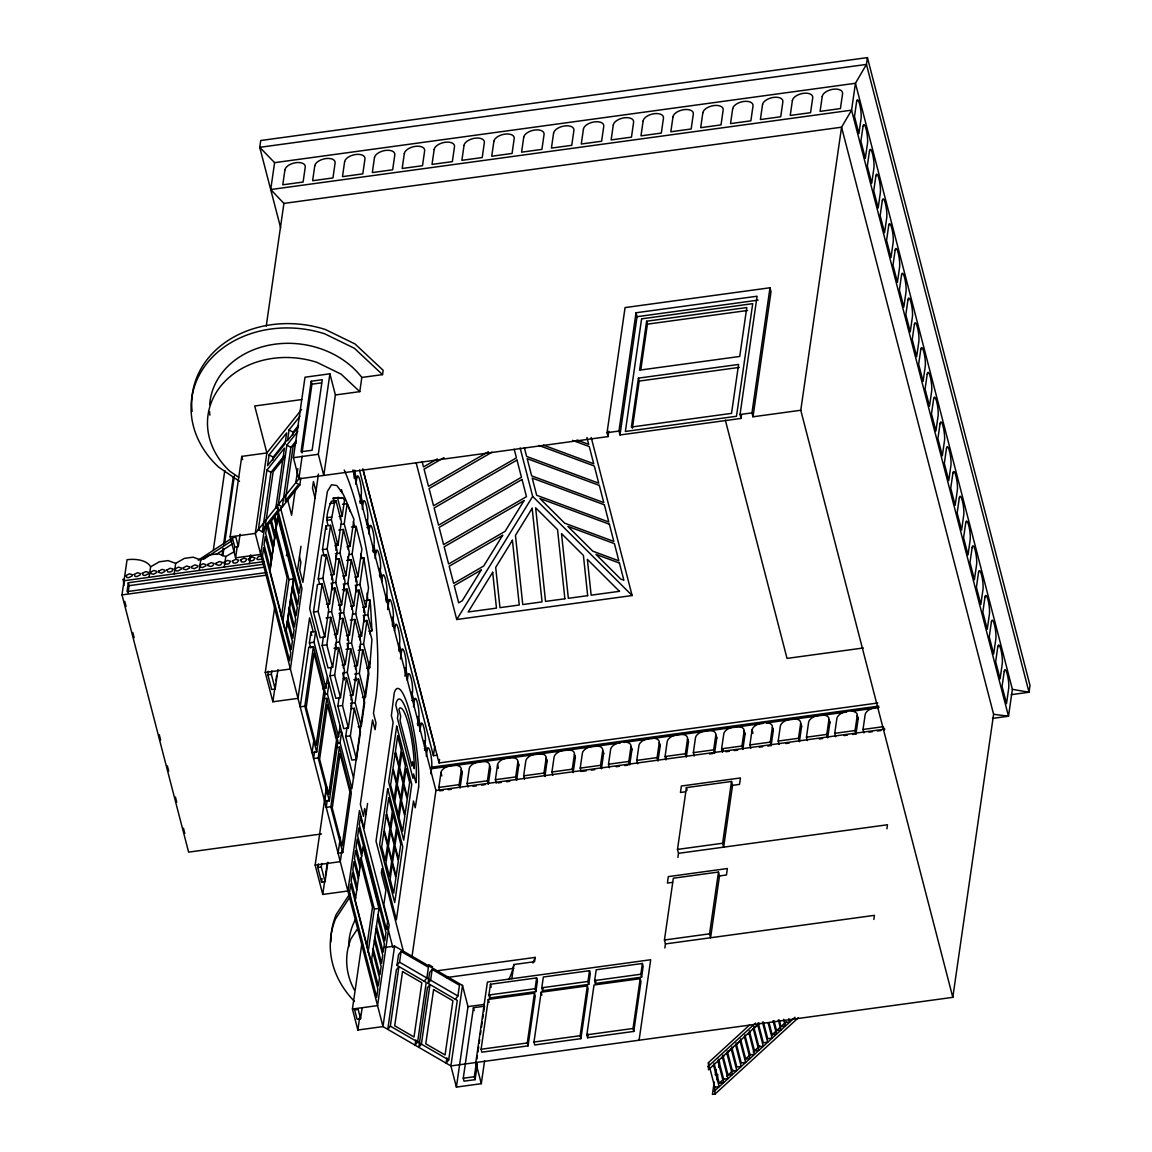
<?xml version="1.0" encoding="UTF-8"?>
<svg xmlns="http://www.w3.org/2000/svg" width="1152" height="1152" viewBox="0 0 1152 1152"><rect width="100%" height="100%" fill="white"/><g stroke="black" fill="none" stroke-linecap="round" stroke-linejoin="round"><path stroke-width="1.5" d="M368.842 631.253L371.952 630.835L370.526 605.088L369.936 600.005L365.285 600.653M369.677 662.155L353.563 778.046L309.686 608.587L327.37 491.501L331.502 484.79L336.773 485.496L342.792 493.589A103.219 18.979 82.2 0 1 350.165 511.517M321.509 833.947L188.611 852.12L121.997 594.893L127.066 559.685A28.397 15.077 -14.5 0 1 150.61 566.798L159.322 561.802L168.077 560.606L175.68 563.371L184.392 558.374L193.147 557.179L200.736 559.958L209.448 554.947L218.203 553.752L225.792 556.531L234.504 551.52M264.398 564.134L128.304 582.739L127.022 591.61L266.645 572.53M128.045 592.776L129.067 585.677L128.304 582.739M149.098 577.296L150.61 566.798M174.168 573.869L175.68 563.371M199.224 570.442L200.736 559.958M213.264 550.541L224.798 470.462M266.242 326.03L283.91 203.414L270.72 189.547L274.594 162.662L259.733 147.326L260.726 140.515L867.427 57.6L1030.003 685.426L1029.024 692.237L1011.226 694.67M221.99 555.451L223.013 548.323M223.517 544.766L233.266 477.158M222.826 555.898L223.848 548.784M224.611 543.442L234.36 475.834M224.28 567.014L225.792 556.531M264.744 526.421L260.712 554.414L235.584 557.842L230.155 536.861L241.762 456.394L266.875 452.952L301.536 409.565M233.914 551.678L234.432 548.122M235.584 557.842L237.096 547.344M238.291 546.566L235.872 537.235L232.387 537.71L234.806 547.056L238.291 546.566L240.062 534.226M249.35 563.602L250.603 554.846M279.878 509.962L275.875 507.643L284.458 448.128L266.933 470.074L258.35 529.589L262.354 531.907L299.822 485.006L300.83 478.008M269.122 454.867L267.566 465.624L285.091 443.693L286.646 432.922L269.122 454.867L273.125 457.186L272.678 460.253M262.354 531.907L270.936 472.392L284.069 455.933M297.821 431.395L286.862 445.104L278.294 504.634L282.298 506.952L290.866 447.422L296.338 440.568M300.01 416.189L289.051 429.898L287.51 440.669L298.454 426.96M278.194 507.038L277.69 510.523L265.306 526.032L273.125 471.83L284.472 457.603M269.957 570.931L277.704 517.09L293.645 578.894L285.826 632.261L269.899 570.456L277.704 517.09M292.622 435.298L293.054 432.216L298.541 425.362M230.155 536.861L255.283 533.434L298.886 478.843L293.4 457.69L305.006 377.208L329.904 373.81L335.39 394.963L323.798 475.445L318.312 454.277L329.904 373.81M313.186 631.771L309.586 617.875L297.994 698.357L272.866 701.784L265.262 672.451L274.853 605.966M277.963 669.6L275.17 688.997L271.685 689.472L267.883 674.813L268.387 671.285M297.835 468.691L295.819 482.688L299.822 485.006M295.186 490.392L291.614 515.203L287.626 499.824M311.198 381.24L301.032 451.771L312.12 450.245L322.286 379.728L311.198 381.24L311.947 384.178L302.04 452.938M287.827 553.464L286.315 555.768M302.155 456.106L298.886 478.843L608.054 436.594L608.818 431.309M275.17 688.997L271.368 674.338L271.872 670.81M272.866 701.784L275.386 684.288M275.89 680.789L276.653 675.547M285.826 632.261L293.587 578.419M300.989 546.25L297.432 570.931L301.982 588.542L290.39 669.01L265.262 672.451M313.502 612.029L317.462 584.539L322.114 583.906L328.738 609.494L324.778 636.998L320.126 637.632L313.502 612.029L318.154 611.395L322.114 583.906M319.608 584.021L318.283 578.909L321.682 555.264L326.333 554.616L332.957 580.219L329.544 603.864L326.448 604.282M324.259 556.445L322.502 549.619L325.901 525.974L330.552 525.341L337.176 550.93L333.778 574.574L330.667 574.992M328.046 525.456C325.31 517.594 328.291 508.536 331.315 501.278L335.966 500.645L341.395 521.64L337.997 545.285L334.886 545.717M310.723 647.971L309.398 642.874L310.954 632.102L315.605 631.469L314.05 642.24L325.915 688.09L322.819 688.507M329.544 603.864L322.92 578.261L326.333 554.616M333.778 574.574L327.139 548.986L330.552 525.341M337.997 545.285L331.358 519.696L334.526 502.978L335.966 500.645M304.834 706.19L313.402 646.675L308.765 647.309L300.182 706.838L304.834 706.19L316.699 752.054L312.062 752.688L313.819 740.434M341.194 491.429L341.438 489.758L342.23 492.826M326.117 617.962L330.768 617.328L336.586 639.835L332.626 667.325L327.989 667.958L322.157 645.451L323.395 636.869M327.658 607.262L328.147 603.878M331.632 579.658L332.366 574.589M335.851 550.368L336.83 543.614M340.315 519.422L340.805 516.067M335.39 394.963L359.784 391.637L361.829 377.453L382.522 374.616L383.155 370.31L355.018 343.958L325.483 329.558A101.866 84.254 8.2 0 0 192.096 411.408M339.106 516.427L342.216 516.01L344.506 500.112L342.734 497.736L333.49 497.75L333.763 501.941M332.626 667.325L326.808 644.818L330.768 617.328M334.31 634.608L337.406 634.19L331.574 611.683L334.987 588.038L331.891 588.47M338.53 605.333L341.626 604.901L335.794 582.408L339.206 558.763L336.11 559.181M342.749 576.043L345.845 575.626L340.013 553.118L343.426 529.474L338.774 530.107M346.968 546.768L350.064 546.336L344.232 523.829L347.141 503.669L342.49 504.302M354.154 475.114L354.874 470.131M314.582 751.55L313.574 758.549L318.226 757.915L326.808 698.4L323.698 698.818M323.453 689.976L323.899 686.909M316.699 752.054L325.282 692.525L313.402 646.675M325.915 688.09L327.47 677.318M355.882 484.358L356.832 477.72L354.125 478.094M335.462 737.294L338.558 736.877L327.442 693.95L328.997 683.194L325.901 683.611M333.979 648.302L338.616 647.654L344.448 670.162L340.488 697.651L335.837 698.299L330.005 675.792L331.243 667.195M335.52 637.589L335.995 634.205M339.494 609.998L340.229 604.93M343.958 579.024L344.448 575.64M348.192 549.59L348.696 546.12M337.406 634.19L340.819 610.546L334.987 588.038M341.626 604.901L345.038 581.27L339.206 558.763M345.845 575.626L349.258 551.981L343.426 529.474M350.064 546.336L353.966 519.307L347.141 503.669M340.488 697.651L334.656 675.158L338.616 647.654M342.158 664.949L345.254 664.531L339.437 642.024L342.835 618.379L339.739 618.797M346.378 635.659L349.474 635.242L343.656 612.734L347.054 589.09L342.418 589.723M350.597 606.384L353.707 605.952L347.875 583.445L351.274 559.8L346.637 560.448M354.816 577.094L357.926 576.677L352.094 554.17L356.098 526.406L351.446 527.04M360.072 503.136L361.267 494.842A10.44 1.915 82.2 0 0 359.899 480.47A10.44 1.915 82.2 0 0 356.832 477.72M362.275 509.069L363.24 502.43L360.533 502.805M343.382 678.413L346.478 677.995L352.296 700.502L348.336 727.992L343.699 728.626L337.867 706.118L339.106 697.536M343.368 667.915L343.858 664.546M347.342 640.325L348.077 635.256M351.806 609.35L352.296 605.981M355.781 581.789L356.501 576.763M367.589 803.477L364.032 828.144L359.467 810.533L347.875 891L322.747 894.442L315.158 865.094L326.506 786.37M326.707 787.464L324.691 801.461L329.342 800.827L337.91 741.312L326.808 698.4M345.254 664.531L348.667 640.886L342.835 618.379M349.474 635.242L352.886 611.597L347.054 589.09M353.707 605.952L357.106 582.307L351.274 559.8M357.926 576.677L361.901 549.086L356.098 526.406M327.226 800.338L326.203 807.336L330.854 806.702L339.437 747.187L336.341 747.605M366.955 524.534L367.675 519.552A10.44 1.915 82.2 0 0 366.293 505.181A10.44 1.915 82.2 0 0 363.24 502.43M327.845 862.258L325.051 881.654L321.566 882.13L317.779 867.456L318.283 863.942M348.336 727.992L342.518 705.485L346.478 677.995M350.021 695.275L353.117 694.858L347.285 672.35L350.698 648.706L346.046 649.339M354.24 666L357.336 665.568L351.504 643.061L354.917 619.43L350.266 620.064M358.459 636.71L361.555 636.293L355.723 613.786L359.136 590.141L356.04 590.558M362.678 607.421L365.774 607.003L359.942 584.496L363.816 557.698L360.706 558.115M338.558 736.877L340.099 726.106M368.683 533.779L369.634 527.141L366.926 527.515M325.051 881.654L321.264 866.981L321.768 863.453M353.491 777.83L351.95 788.587L340.07 742.738L341.626 731.981L338.53 732.398M321.566 882.13L322.07 878.602M322.747 894.442L325.022 878.688M325.526 875.189L327.283 862.949M351.23 708.754L354.326 708.322L360.446 731.966L356.486 759.456L351.835 760.09L345.715 736.459L346.954 727.862M350.986 699.941L351.706 694.872M355.45 668.966L355.925 665.597M359.669 639.691L360.389 634.622M363.629 612.173L364.334 607.234M373.118 550.901L374.069 544.262A10.44 1.915 82.2 0 0 372.686 529.906A10.44 1.915 82.2 0 0 369.634 527.141M353.117 694.858L356.515 671.213L350.698 648.706M357.336 665.568L360.749 641.923L354.917 619.43M361.555 636.293L364.968 612.648L359.136 590.141M365.774 607.003L368.525 587.909L363.816 557.698M375.077 558.49L376.042 551.851L373.32 552.226M356.486 759.456L350.366 735.811L354.326 708.322M358.171 726.739L361.267 726.322L355.147 702.691L358.546 679.046L353.909 679.68M362.39 697.464L365.486 697.032L359.366 673.402L362.765 649.757L358.128 650.39M366.61 668.174L369.706 667.757L363.586 644.112L366.984 620.467L363.888 620.899M371.952 630.835L367.805 614.837L369.936 600.005M340.358 837.432L338.083 853.186L342.734 852.552L351.302 793.037L339.437 747.187M379.512 575.611L380.477 568.987A10.44 1.915 82.2 0 0 379.094 554.616A10.44 1.915 82.2 0 0 376.042 551.851M341.784 851.17L340.272 861.667L315.158 865.094M350.366 791.683L350.87 788.184M381.715 581.544L382.435 576.576L379.728 576.936M361.267 726.322L364.666 702.677L358.546 679.046M365.486 697.032L368.885 673.387L362.765 649.757M369.706 667.757L371.923 639.518L366.984 620.467M385.92 600.336L386.87 593.698A10.44 1.915 82.2 0 0 385.488 579.326A10.44 1.915 82.2 0 0 382.435 576.576M387.634 609.581L388.829 601.286L386.122 601.646M392.314 625.046L393.264 618.408A10.44 1.915 82.2 0 0 391.896 604.037A10.44 1.915 82.2 0 0 388.829 601.286M394.517 630.965L395.237 625.997L392.53 626.371M398.707 649.757L399.672 643.118A10.44 1.915 82.2 0 0 398.29 628.747A10.44 1.915 82.2 0 0 395.237 625.997M400.435 659.002L401.63 650.707L398.923 651.082M867.427 57.6L866.448 64.411L855.446 83.275L851.573 110.16L841.565 127.195L993.6 714.283L952.805 997.344L450.907 1065.931L382.982 1026.59L357.854 1030.018L352.426 1009.037L362.016 942.566M404.87 676.123L406.066 667.829A10.44 1.915 82.2 0 0 404.683 653.458A10.44 1.915 82.2 0 0 401.63 650.707M366.739 946.987L372.456 907.358L360.101 859.651M368.093 952.33L374.328 909.043L361.022 857.678M407.318 680.4L408.038 675.418A10.44 1.915 82.2 0 1 411.091 678.168A10.44 1.915 82.2 0 1 412.474 692.539L411.754 697.522M357.854 1030.018L360.13 1014.278M360.562 1018.742L358.142 1009.411L354.658 1009.886L357.077 1019.232L360.562 1018.742L362.088 1008.173M378.979 908.41L371.246 962.093L355.277 900.446L363.01 846.763L378.979 908.41L374.328 909.043M413.482 706.766L414.432 700.128L411.725 700.502M417.672 725.544L418.867 717.25A10.44 1.915 82.2 0 0 417.485 702.893A10.44 1.915 82.2 0 0 414.432 700.128M419.875 731.477L420.826 724.838L418.118 725.213M384.538 947.477L394.589 946.109L382.982 1026.59L255.283 533.434L266.875 452.952L254.722 405.994L301.766 399.557M424.555 746.942L425.261 741.974A10.44 1.915 82.2 0 0 423.893 727.603A10.44 1.915 82.2 0 0 420.826 724.838M426.269 756.187L427.234 749.563L424.526 749.923M415.829 1039.925L415.066 1045.166L417.643 1041.955L426.211 982.44L396.979 965.39L398.534 954.634L401.112 951.422L428.414 967.234L426.859 977.99L424.282 981.216M390.341 1026.144L398.909 966.614L396.346 969.84L387.763 1029.355L390.341 1026.144L448.704 1059.941L446.126 1063.166L446.89 1057.91M396.979 965.39L399.557 962.179L401.112 951.422M430.704 773.323L431.669 766.685A10.44 1.915 82.2 0 0 430.286 752.314A10.44 1.915 82.2 0 0 427.234 749.563M430.805 773.741L431.525 768.701L620.395 742.896M436.968 755.194L433.411 755.683L434.678 746.798L362.981 469.901M877.738 703.008L439.056 762.955L439.56 759.427M411.97 956.837L435.931 790.502L352.93 469.958M443.088 790.387L439.704 790.848L438.826 787.435L440.971 772.502A10.44 5.544 -14.5 0 1 451.973 765.302A10.44 5.544 -14.5 0 1 461.304 769.723L462.197 773.136L460.037 788.069L459.144 784.656L461.304 769.723M448.704 1059.941L457.272 1000.426L428.04 983.39L429.595 972.619L432.158 969.408L459.461 985.219L457.92 995.99L455.342 999.202M432.158 969.408L430.618 980.165L428.04 983.39M467.986 786.989L467.107 783.562L469.253 768.629A10.44 5.544 -14.5 0 1 480.254 761.429A10.44 5.544 -14.5 0 1 489.586 765.85L490.464 769.277L488.318 784.21L487.426 780.782L489.586 765.85M394.589 946.109L462.514 985.45L450.907 1065.931L456.394 1087.099L481.306 1083.686L484.574 1060.949M496.267 783.13L495.374 779.702L497.534 764.77A10.44 5.544 -14.5 0 1 508.536 757.57A10.44 5.544 -14.5 0 1 517.867 761.99L518.746 765.418L516.6 780.35L515.707 776.923L517.867 761.99M456.394 1087.099L467.986 1006.618L462.514 985.45M477.389 1063.786L475.114 1079.654L464.011 1081.166L463.262 1078.243L473.414 1007.712L484.517 1006.2L483.754 1011.485M475.114 1079.654L474.35 1076.717L476.381 1062.619M476.885 1059.091L477.403 1055.563M477.907 1052.035L478.67 1046.75M479.174 1043.222L479.678 1039.694M480.442 1034.41L480.96 1030.882M481.464 1027.354L482.227 1022.069M482.731 1018.541L483.235 1015.013M481.104 1049.256L488.29 999.432L534.456 993.125L535.219 996.062L528.048 1045.872L481.867 1052.194L481.104 1049.256L527.285 1042.949L534.456 993.125M488.923 994.997L490.478 984.24L536.645 977.918L537.408 980.856L535.867 991.627L489.686 997.934L488.923 994.997L535.104 988.69L536.645 977.918M489.686 997.934L490.133 994.853M524.549 779.256L523.656 775.829L525.816 760.896A10.44 5.544 -14.5 0 1 536.818 753.71A10.44 5.544 -14.5 0 1 546.149 758.117L547.027 761.544L544.882 776.477L543.989 773.05L546.149 758.117M511.819 978.725L513.864 964.541L534.557 961.704L535.176 957.398L435.974 970.949M552.83 775.397L551.938 771.97L554.098 757.037A10.44 5.544 -14.5 0 1 565.099 749.837A10.44 5.544 -14.5 0 1 574.43 754.258L575.309 757.685L573.163 772.618L572.27 769.19L574.43 754.258M608.054 436.594L607.046 432.677L625.061 307.584L769.997 287.77L771.019 291.686L752.99 416.794L800.77 410.256L841.565 127.195L283.91 203.414M618.97 431.05L636.019 312.768L757.08 296.222L740.03 414.504L741.053 418.421L619.992 434.966L618.97 431.05L607.046 432.677M619.992 434.966L637.027 316.685L636.019 312.768M533.981 1042.027L541.152 992.218L587.333 985.896L588.096 988.834L580.91 1038.658L534.744 1044.965L533.981 1042.027L580.147 1035.72L587.333 985.896M541.8 987.768L543.341 977.011L589.522 970.704L590.285 973.627L588.73 984.398L542.549 990.706L541.8 987.768L587.966 981.461L589.522 970.704M542.549 990.706L542.995 987.638M581.112 771.523L580.219 768.11L582.379 753.178A10.44 5.544 -14.5 0 1 593.381 745.978A10.44 5.544 -14.5 0 1 602.698 750.398L603.59 753.826L601.445 768.758L600.552 765.331L602.698 750.398M638.424 378.13L631.382 427.046L731.534 413.366L738.576 364.45L638.424 378.13L639.187 381.067L632.39 428.242M646.632 321.221L639.576 370.138L739.728 356.458L746.784 307.541L646.632 321.221L647.395 324.158L640.843 369.576M609.394 767.664L608.501 764.237L610.646 749.304A10.44 5.544 -14.5 0 1 621.662 742.118A10.44 5.544 -14.5 0 1 630.979 746.525L631.872 749.952L629.726 764.885L628.834 761.458L630.979 746.525M586.843 1034.798L594.029 984.989L640.21 978.682L640.958 981.619L633.787 1031.429L587.606 1037.736L586.843 1034.798L633.024 1028.491L640.21 978.682M594.662 980.554L596.218 969.782L642.398 963.475L643.147 966.413L641.606 977.17L595.426 983.477L594.662 980.554L640.843 974.232L642.398 963.475M587.606 1037.736L588.125 1034.179M595.426 983.477L595.872 980.41M637.675 763.805L636.782 760.378L638.928 745.445A10.44 5.544 -14.5 0 1 649.93 738.245A10.44 5.544 -14.5 0 1 659.261 742.666L660.154 746.093L657.994 761.026L657.115 757.598L659.261 742.666M666.432 756.619L665.942 759.931L665.064 756.504L667.21 741.571A10.44 5.544 -14.5 0 1 678.211 734.386A10.44 5.544 -14.5 0 1 687.542 738.806L688.435 742.219L686.52 755.496M639.086 1040.213L650.678 959.746L487.411 982.051L475.819 1062.533L481.306 1083.686M686.275 757.152L685.397 753.739L687.542 738.806M664.862 947.981L665.453 943.92L664.445 940.003L673.344 878.198L718.474 872.035L719.482 875.952L710.582 937.757L709.56 933.84L718.474 872.035M677.923 857.39L678.514 853.33L677.491 849.413L686.405 787.608L731.52 781.445L732.542 785.347L723.629 847.152L722.621 843.25L731.52 781.445M741.053 418.421L741.557 414.893M694.224 756.072L693.346 752.645L695.491 737.712A10.44 5.544 -14.5 0 1 706.493 730.512A10.44 5.544 -14.5 0 1 715.824 734.933L716.717 738.36L714.557 753.293L713.678 749.866L715.824 734.933M752.99 416.794L751.968 412.877L769.997 287.77M722.981 748.886L722.506 752.213L721.627 748.786L723.773 733.853A10.44 5.544 -14.5 0 1 734.774 726.653A10.44 5.544 -14.5 0 1 744.106 731.074L744.998 734.501L742.838 749.434L741.96 746.006L744.106 731.074M750.787 748.339L749.909 744.912L752.054 729.979A10.44 5.544 -14.5 0 1 763.056 722.794A10.44 5.544 -14.5 0 1 772.387 727.2L773.28 730.627L771.12 745.56L767.736 746.021M758.938 1023.48L708.581 1069.603L708.422 1062.677L749.506 1025.05M708.581 1069.603L708.97 1066.882M714.226 1081.944L712.426 1094.4L714.96 1094.054M715.248 1074.83L716.026 1069.502M798.422 1017.691L714.946 1094.155L714.787 1087.229L709.603 1067.198M717.005 1079.827L717.768 1074.485M718.805 1067.371L719.568 1062.043M771.12 745.56L770.227 742.133L772.387 727.2M779.069 744.48L778.19 741.053L780.336 726.12A10.44 5.544 -14.5 0 1 791.338 718.92A10.44 5.544 -14.5 0 1 800.669 723.341L801.547 726.768L799.402 741.701L798.509 738.274L800.669 723.341M807.35 740.606L806.458 737.194L808.618 722.261A10.44 5.544 -14.5 0 1 819.619 715.061A10.44 5.544 -14.5 0 1 828.95 719.482L829.829 722.894L827.683 737.827L826.79 734.414L828.95 719.482M835.632 736.747L834.739 733.32L836.899 718.387A10.44 5.544 -14.5 0 1 847.901 711.187A10.44 5.544 -14.5 0 1 857.232 715.608L858.11 719.035L855.965 733.968L852.566 734.429M855.965 733.968L855.072 730.541L857.232 715.608M863.914 732.888L863.021 729.461L865.181 714.528A10.44 5.544 -14.5 0 1 878.789 707.17M873.85 919.426L874.426 915.35L665.453 943.92M886.896 828.835L887.486 824.76L678.514 853.33M274.594 162.662L855.446 83.275L1012.378 689.328L1008.504 716.213L992.477 718.402M281.39 616.939L287.122 577.8L274.781 529.963M282.744 622.224L288.994 579.528L275.717 528.019M532.901 963L535.176 957.398M342.216 516.01L337.565 498.053L338.126 497.117M591.221 437.53L632.131 595.541L456.725 619.502L532.685 496.411L520.128 447.941M350.021 893.491L336.139 914.602A101.866 84.254 8.2 0 0 330.883 941.861M350.309 896.429L335.52 918.922A101.866 84.254 8.2 0 0 354.499 1001.434M357.062 929.52L350.986 938.765A83.347 68.933 8.2 0 0 354.312 989.87M273.125 457.186L286.272 440.726M296.15 442.987L293.054 446.861L285.25 501.077L297.634 485.568M707.846 1066.738L755.554 1023.048M721.253 1058.342L723.902 1055.923M726.552 1053.49L733.176 1047.427M735.826 1044.994L741.125 1040.141M747.749 1034.064L750.398 1031.645M753.048 1029.211L759.672 1023.149M718.762 1083.586L724.061 1078.733M726.71 1076.299L733.334 1070.237M745.272 1059.307L750.571 1054.454M753.221 1052.021L759.845 1045.958M771.768 1035.029L786.341 1021.68M714.197 1091.29L795.038 1017.245M198.245 560.203L231.149 538.69M203.501 559.31L231.912 540.734M216.23 554.429L232.675 543.672M437.299 458.957L423.49 466.949L422.15 461.779M444.01 457.618L424.066 469.166L428.515 486.36L488.376 451.742M492.019 452.189L429.091 488.578L433.541 505.771L516.427 457.848L514.21 449.251M261.763 559.123L257.832 559.656L256.766 558.864L258.278 556.574L262.21 556.027M270.72 189.547L851.573 110.16L1008.504 716.213L993.6 714.283M637.027 316.685L758.102 300.139M647.395 324.158L747.547 310.478M311.947 384.178L321.466 382.882M639.187 381.067L739.339 367.387M293.4 457.69L318.312 454.277M740.03 414.504L751.968 412.877M332.914 498.686L337.565 498.053M339.638 498.168L342.734 497.736M329.875 503.611L334.526 502.978M327.096 517.666L331.747 517.032M326.722 520.33L331.358 519.696M341.136 524.261L344.232 523.829M322.502 549.619L327.139 548.986M124.042 580.723L264.024 561.586M335.376 553.752L340.013 553.118M348.998 554.587L352.094 554.17M129.067 585.677L265.147 567.072M121.997 594.893L267.307 575.035M288.994 579.528L293.645 578.894M318.283 578.909L322.92 578.261M332.698 582.826L335.794 582.408M343.224 584.078L347.875 583.445M356.846 584.928L359.942 584.496M328.478 612.115L331.574 611.683M339.005 613.368L343.656 612.734M352.627 614.203L355.723 613.786M363.154 615.47L367.805 614.837M309.398 642.874L314.05 642.24M336.341 642.442L339.437 642.024M322.157 645.451L326.808 644.818M346.867 643.709L351.504 643.061M360.49 644.544L363.586 644.112M267.883 674.813L271.368 674.338M344.189 672.782L347.285 672.35M330.005 675.792L334.656 675.158M354.715 674.035L359.366 673.402M324.346 694.382L327.442 693.95M350.496 703.325L355.147 702.691M337.867 706.118L342.518 705.485M863.352 647.971L787.032 658.411L725.328 420.106M345.715 736.459L350.366 735.811M336.974 743.17L340.07 742.738M432.187 767.117L878.774 706.09M623.952 742.406L762.941 723.413M766.498 722.923L846.677 711.979M852.019 711.245L878.746 707.587M438.826 787.435L459.144 784.656M467.107 783.562L487.426 780.782M495.374 779.702L515.707 776.923M523.656 775.829L543.989 773.05M551.938 771.97L572.27 769.19M580.219 768.11L600.552 765.331M608.501 764.237L628.834 761.458M636.782 760.378L657.115 757.598M665.064 756.504L685.397 753.739M693.346 752.645L713.678 749.866M721.627 748.786L741.96 746.006M749.909 744.912L770.227 742.133M778.19 741.053L798.509 738.274M806.458 737.194L826.79 734.414M834.739 733.32L855.072 730.541M863.021 729.461L883.354 726.682L884.246 730.109M435.931 790.502L884.909 729.144M448.171 789.696L451.57 789.235M473.069 786.298L476.453 785.837M481.536 785.131L484.934 784.67M497.966 782.899L501.35 782.424M506.434 781.733L509.818 781.272M582.797 771.293L586.195 770.832M591.278 770.141L594.662 769.68M616.162 766.742L619.56 766.282M624.643 765.576L628.027 765.115M709.474 753.984L712.872 753.523M725.904 751.738L729.288 751.277M734.371 750.586L737.755 750.125M759.254 747.187L762.653 746.726M785.851 743.544L789.235 743.083M819.216 738.994L822.6 738.533M844.099 735.595L847.498 735.12M868.997 732.182L872.381 731.722M877.464 731.03L880.848 730.57M685.67 791.755L680.443 792.475L681.379 786.024L740.434 777.946L739.512 784.397L732.542 785.347M317.779 867.456L321.264 866.981M677.491 849.413L722.621 843.25M672.624 882.346L667.397 883.066L668.318 876.614L727.387 868.536L726.451 874.987L719.482 875.952M664.445 940.003L709.56 933.84M446.515 977.558L513.878 968.357M352.426 1009.037L377.554 1005.61L389.146 925.128L383.832 904.579L385.877 890.41L381.355 872.971L381.974 868.666L403.574 952.027M467.986 1006.618L483.998 1004.429M785.39 1022.558L789.739 1021.954L788.875 1018.627M463.262 1078.243L474.35 1076.717M714.787 1087.229L719.136 1086.624L713.52 1064.938M333.49 497.75L336.557 498.168M1012.378 689.328L1029.024 692.237L866.448 64.411L259.733 147.326L280.642 227.851M576.95 440.006L588.701 444.37L586.915 437.486M572.501 440.366L589.277 446.587L593.726 463.781L543.398 445.118M538.949 445.478L594.302 465.998L598.752 483.192L526.622 456.451L524.39 447.854M289.051 429.898L293.054 432.216M286.862 445.104L290.866 447.422M266.933 470.074L270.936 472.392M428.774 964.656L432.533 966.83M399.557 962.179L457.92 995.99M238.752 477.317L229.925 471.312A83.347 68.933 8.2 0 1 220.637 386.251A83.347 68.933 8.2 0 1 316.958 362.362L341.107 374.141L359.784 391.637M239.53 481.349L218.506 467.035A101.866 84.254 8.2 0 1 207.144 363.082A101.866 84.254 8.2 0 1 324.864 333.878L354.398 348.278L382.522 374.616M532.685 496.411L632.131 595.541M123.998 585.59L123.178 579.125L124.445 582.494M800.77 410.256L952.805 997.344M752.054 729.979L752.947 733.406M783.605 1019.333L785.333 1026L780.984 1026.59L779.256 1019.923M778.32 1020.038L780.912 1030.046L776.563 1030.637L773.971 1020.629M773.05 1020.73L776.506 1034.078L772.157 1034.683L769.133 1023.005M768.197 1023.106L772.085 1038.125L767.736 1038.715L763.416 1022.04M762.494 1022.141L767.678 1042.171L763.33 1042.762L758.146 1022.746M757.642 1024.517L763.272 1046.218L758.923 1046.808L753.725 1026.778M753.235 1028.563L758.851 1050.25L754.502 1050.84L749.318 1030.824M686.405 787.608L687.082 790.214M748.829 1032.61L754.445 1054.296L750.096 1054.886L744.912 1034.87M744.408 1036.642L750.024 1058.342L745.675 1058.933L740.491 1038.902M740.002 1040.688L745.618 1062.374L741.269 1062.979L736.085 1042.949M735.581 1044.734L741.197 1066.421L736.848 1067.011L731.664 1046.995M731.174 1048.766L736.79 1070.467L732.442 1071.058L727.258 1051.042M726.754 1052.813L732.37 1074.499L728.021 1075.104L722.837 1055.074M722.347 1056.859L727.963 1078.546L723.614 1079.136L718.43 1059.12M717.926 1060.891L723.542 1082.592L719.194 1083.182L714.01 1063.166M708.422 1062.677L709.171 1065.528M640.843 974.232L641.606 977.17M633.024 1028.491L633.787 1031.429M587.966 981.461L588.73 984.398M580.147 1035.72L580.91 1038.658M497.534 764.77L498.413 768.197M416.261 463.234L456.725 619.502M541.152 992.218L541.915 995.155M535.104 988.69L535.867 991.627M527.285 1042.949L528.048 1045.872M362.866 468.734L439.056 762.955M440.971 772.502L441.864 775.915M359.438 470.074L433.411 755.683M490.478 984.24L491.242 987.163M354.413 470.909L356.213 477.878M360.72 495.288L362.534 502.258M367.042 519.667L368.842 526.637M373.81 545.789L375.149 551.016M379.67 568.426L381.47 575.395M386.424 594.562L388.238 601.517M392.299 617.198L394.099 624.154M399.053 643.32L400.867 650.29M405.374 667.699L407.174 674.669M411.682 692.078L413.482 699.048M418.003 716.458L419.803 723.427M424.31 740.837L426.571 749.549M488.29 999.432L489.038 1002.37M473.414 1007.712L474.178 1010.65M347.89 556.531L348.797 559.987M355.306 585.13L357.091 592.056M363.571 617.069L364.81 621.864M335.822 555.48L336.715 558.95M343.67 585.821L345.024 591.005M359.366 646.445L360.245 649.814M325.901 525.974L326.794 529.387M315.994 491.314L313.459 481.522L312.509 488.16L315.043 497.952M331.157 583.042L332.942 589.968M339.451 615.096L340.344 618.566M347.314 645.437L348.206 648.893M355.594 677.419L356.458 680.789M335.232 644.386L336.586 649.584M342.634 672.984L344.434 679.91M350.928 705.01L351.806 708.379M318.154 611.395L324.778 636.998M299.477 556.747L300.888 562.248L299.75 570.211L302.89 582.322L317.664 479.707A135.533 24.926 82.2 0 1 318.427 473.99M366.077 813.96L364.651 808.459L363.499 816.422L360.374 804.312L372.528 719.942L375.062 729.72L376.013 723.082L373.478 713.304L375.163 701.698A135.533 24.926 82.2 0 0 344.218 470.059M280.498 507.701L300.528 585.014L299.347 593.15L277.992 510.667M387.461 926.698L392.818 947.405M310.954 632.102L311.832 635.501M277.099 512.107L298.901 596.304L297.72 604.44L292.666 584.87M274.565 515.002L276.782 523.541M362.102 853.056L357.682 835.963L358.848 827.827L385.992 932.659L384.826 940.781L378.072 914.702M273.672 516.442L276.322 526.694M292.205 588.024L297.274 607.579L296.093 615.715L291.038 596.16M361.656 856.21L357.221 839.117L356.054 847.238L360.475 864.346M377.611 917.856L384.365 943.934L383.198 952.07L376.445 925.992M271.166 519.437L275.155 534.83M270.274 520.891L274.694 537.984M290.578 599.314L295.646 618.869L294.48 627.005L289.411 607.435M360.029 867.499L355.594 850.392L354.427 858.528L358.862 875.621M375.984 929.146L382.738 955.224L381.571 963.346L374.818 937.267M267.768 523.886L273.528 546.106M273.067 549.259L266.875 525.326L265.709 533.462L271.901 557.395M288.95 610.589L294.019 630.144L292.853 638.28L287.784 618.725M358.402 878.774L353.981 861.682L352.8 869.803L357.235 886.91M374.371 940.421L381.125 966.499L379.944 974.635L373.19 948.557M271.44 560.549L265.248 536.616L264.082 544.738L270.274 568.67M287.323 621.878L292.392 641.434L291.226 649.57L286.157 630M356.774 890.064L352.354 872.957L351.173 881.093L355.608 898.186M372.744 951.71L379.498 977.789L378.317 985.91L371.563 959.832M241.762 456.394L242.597 459.619M318.226 757.915L329.342 800.827M330.854 806.702L342.734 852.552M124.733 601.358L126.086 606.542M132.811 632.534L134.15 637.718M159.264 734.702L160.618 739.901M167.342 765.878L168.696 771.077M175.421 797.054L176.76 802.253M183.485 828.23L184.838 833.429M513.864 964.541A83.347 68.933 8.2 0 1 508.766 979.574M348.725 946.886A83.347 68.933 8.2 0 1 355.248 919.786M417.254 723.83A10.44 1.915 82.2 0 1 418.003 723.802M518.299 763.301A10.44 5.544 -14.5 0 1 518.746 765.418M353.29 521.654A103.219 18.979 82.2 0 1 354.802 527.155M360.864 553.81A103.219 18.979 82.2 0 1 361.8 558.749M367.013 593.093A103.219 18.979 82.2 0 1 367.805 600.034M370.152 631.21A103.219 18.979 82.2 0 1 370.267 634.478M490.018 767.16A10.44 5.544 -14.5 0 1 490.464 769.277M772.819 728.51A10.44 5.544 -14.5 0 1 773.28 730.627M801.101 724.651A10.44 5.544 -14.5 0 1 801.547 726.768M857.664 716.918A10.44 5.544 -14.5 0 1 858.11 719.035M829.382 720.778A10.44 5.544 -14.5 0 1 829.829 722.894M461.736 771.019A10.44 5.544 -14.5 0 1 462.197 773.136M424.411 748.512A10.44 1.915 82.2 0 1 425.304 750.038M744.538 732.384A10.44 5.544 -14.5 0 1 744.998 734.501M687.974 740.102A10.44 5.544 -14.5 0 1 688.435 742.219M546.581 759.427A10.44 5.544 -14.5 0 1 547.027 761.544M372.456 550.843A10.44 1.915 82.2 0 1 373.205 550.814M603.144 751.709A10.44 5.544 -14.5 0 1 603.59 753.826M631.411 747.835A10.44 5.544 -14.5 0 1 631.872 749.952M359.654 501.422A10.44 1.915 82.2 0 1 360.418 501.394M659.693 743.976A10.44 5.544 -14.5 0 1 660.154 746.093M209.866 415.152A83.347 68.933 8.2 0 1 209.592 411.653M209.678 404.597A83.347 68.933 8.2 0 1 271.08 344.808A83.347 68.933 8.2 0 1 361.829 377.453M354.01 476.683A10.44 1.915 82.2 0 1 354.917 478.195M574.862 755.568A10.44 5.544 -14.5 0 1 575.309 757.685M716.256 736.243A10.44 5.544 -14.5 0 1 716.717 738.36M414.259 764.942L414.245 768.658L412.445 761.717L411.826 766.066L400.061 720.648L400.694 716.299L398.894 709.358L399.571 708.206A38.995 7.171 82.2 0 1 408.6 724.91A38.995 7.171 82.2 0 1 414.259 764.942M416.246 779.645L415.915 782.842L413.626 774.029L413.006 778.392L397.44 718.286L398.074 713.938L395.784 705.125L396.288 702.547A48.024 8.827 82.2 0 1 409.32 719.885A48.024 8.827 82.2 0 1 416.246 779.645M418.651 787.003L415.224 807.754L413.482 801.014L396.374 919.742L376.013 841.118L393.12 722.376L391.363 715.637L394.243 692.741A58.723 10.8 82.2 0 1 410.184 713.938A58.723 10.8 82.2 0 1 418.651 787.003M126 575.582L126.907 577.541L128.808 577.642L132.178 575.885L132.35 574.718L129.37 573.826L126 575.582M134.179 574.459L135.086 576.432L137.002 576.533L140.371 574.776L140.53 573.595L137.549 572.717L134.179 574.459M142.358 573.35L143.266 575.309L145.181 575.41L148.55 573.653L148.723 572.472L145.728 571.594L142.358 573.35M150.552 572.227L150.379 573.408L153.36 574.286L156.73 572.53L156.902 571.363L153.922 570.47L150.552 572.227M158.731 571.104L158.558 572.285L161.554 573.178L164.909 571.421L165.082 570.24L162.101 569.362L158.731 571.104M166.91 569.995L167.818 571.954L169.733 572.054L171.749 571.421L173.261 569.117L170.28 568.238L166.91 569.995M175.104 568.872L175.997 570.845L177.912 570.931L181.282 569.174L181.454 568.008L178.459 567.115L175.104 568.872M183.283 567.749L183.11 568.93L186.091 569.822L189.461 568.066L189.634 566.885L186.653 566.006L183.283 567.749M191.462 566.64L191.29 567.806L194.285 568.699L197.654 566.942L197.813 565.762L194.832 564.883L191.462 566.64M199.642 565.517L199.483 566.698L202.464 567.576L205.834 565.834L206.006 564.653L203.011 563.76L199.642 565.517M207.835 564.394L207.662 565.574L210.643 566.467L212.659 565.834L214.186 563.53L211.205 562.651L207.835 564.394M216.014 563.285L215.842 564.451L218.837 565.344L220.853 564.71L222.365 562.406L219.384 561.528L216.014 563.285M224.194 562.162L224.021 563.342L227.016 564.221L229.032 563.587L230.544 561.298L227.563 560.405L224.194 562.162M284.918 169.877L282.773 184.81L303.106 182.03L305.251 167.098A10.44 5.544 -14.5 0 0 295.92 162.677A10.44 5.544 -14.5 0 0 284.918 169.877M232.387 561.038L233.28 563.011L235.195 563.112L237.211 562.478L238.738 560.174L235.742 559.296L232.387 561.038M240.566 559.93L241.474 561.888L243.374 561.989L245.39 561.355L246.917 559.051L243.936 558.173L240.566 559.93M248.746 558.806L248.573 559.987L251.568 560.866L253.584 560.232L255.096 557.942L252.115 557.05L248.746 558.806M314.77 165.787L312.624 180.72L332.957 177.941L335.102 163.008A10.44 5.544 -14.5 0 0 325.771 158.587A10.44 5.544 -14.5 0 0 314.77 165.787M263.621 547.891L262.454 556.027L289.598 660.845L290.765 652.709L263.621 547.891M344.621 161.712L342.475 176.645L362.808 173.866L364.954 158.933A10.44 5.544 -14.5 0 0 355.622 154.512A10.44 5.544 -14.5 0 0 344.621 161.712M374.472 157.637L372.326 172.57L392.659 169.79L394.805 154.858A10.44 5.544 -14.5 0 0 385.474 150.437A10.44 5.544 -14.5 0 0 374.472 157.637M314.035 653.242L306.23 707.458L316.066 745.474L323.885 691.272L314.035 653.242M404.323 153.547L402.178 168.48L422.51 165.701L424.656 150.768A10.44 5.544 -14.5 0 0 415.325 146.362A10.44 5.544 -14.5 0 0 404.323 153.547M327.427 704.966L319.622 759.182L328.709 794.261L336.514 740.059L327.427 704.966M340.07 753.754L332.251 807.97L342.101 845.986L349.906 791.77L340.07 753.754M434.174 149.472L432.029 164.405L452.362 161.626L454.507 146.693A10.44 5.544 -14.5 0 0 445.176 142.272A10.44 5.544 -14.5 0 0 434.174 149.472M350.726 884.246L349.546 892.368L376.69 997.2L377.87 989.064L350.726 884.246M360.475 816.552L359.309 824.674L386.453 929.506L387.619 921.37L360.475 816.552M464.026 145.397L461.88 160.33L482.213 157.55L484.358 142.618A10.44 5.544 -14.5 0 0 475.027 138.197A10.44 5.544 -14.5 0 0 464.026 145.397M387.706 788.63L379.656 844.416L394.718 902.549L402.754 846.778L387.706 788.63M396.691 726.221L388.656 781.992L403.718 840.139L411.754 784.354L396.691 726.221M383.89 831.499L381.701 846.691L385.286 860.53L387.475 845.352L383.89 831.499M386.323 814.637L384.134 829.829L387.72 843.682L389.909 828.49L386.323 814.637M388.742 797.789L386.554 812.981L390.139 826.834L392.328 811.642L388.742 797.789M392.789 769.766L390.6 784.958L394.186 798.811L396.374 783.619L392.789 769.766M395.208 752.918L393.019 768.11L396.605 781.963L398.794 766.771L395.208 752.918M397.642 736.07L395.453 751.262L399.038 765.115L401.227 749.923L397.642 736.07M388.138 847.915L385.949 863.107L389.462 876.658L391.651 861.466L388.138 847.915M390.571 831.067L388.382 846.259L391.896 859.81L394.085 844.618L390.571 831.067M393.005 814.205L390.816 829.397L394.315 842.962L396.504 827.77L393.005 814.205M397.037 786.197L394.848 801.389L398.362 814.939L400.55 799.747L397.037 786.197M399.47 769.349L397.282 784.526L400.781 798.091L402.97 782.899L399.47 769.349M401.89 752.486L399.701 767.678L403.214 781.229L405.403 766.051L401.89 752.486M493.877 141.307L491.731 156.24L512.064 153.461L514.21 138.542A10.44 5.544 -14.5 0 0 504.878 134.122A10.44 5.544 -14.5 0 0 493.877 141.307M392.314 864.043L390.125 879.235L393.71 893.088L395.899 877.896L392.314 864.043M394.747 847.195L392.558 862.373L396.144 876.226L398.333 861.048L394.747 847.195M397.181 830.333L394.992 845.525L398.578 859.378L400.766 844.186L397.181 830.333M401.213 802.325L399.024 817.517L402.61 831.355L404.798 816.178L401.213 802.325M403.646 785.462L401.458 800.654L405.043 814.507L407.232 799.315L403.646 785.462M406.066 768.614L403.877 783.806L407.462 797.659L409.651 782.467L406.066 768.614M402.538 971.597L394.718 1025.798L414.014 1036.987L421.834 982.771L402.538 971.597M523.728 137.232L521.582 152.165L541.915 149.386L544.061 134.453A10.44 5.544 -14.5 0 0 534.73 130.032A10.44 5.544 -14.5 0 0 523.728 137.232M427.406 987.826L418.824 1047.355L421.402 1044.13L429.97 984.614L427.406 987.826M553.579 133.157L551.434 148.09L571.766 145.31L573.912 130.378A10.44 5.544 -14.5 0 0 564.581 125.957A10.44 5.544 -14.5 0 0 553.579 133.157M433.598 989.582L425.779 1043.798L445.075 1054.973L452.894 1000.757L433.598 989.582M583.43 129.082L581.285 144.014L601.618 141.235L603.763 126.302A10.44 5.544 -14.5 0 0 594.432 121.882A10.44 5.544 -14.5 0 0 583.43 129.082M613.282 124.992L611.136 139.925L631.469 137.146L633.614 122.213A10.44 5.544 -14.5 0 0 624.283 117.806A10.44 5.544 -14.5 0 0 613.282 124.992M643.133 120.917L640.987 135.85L661.32 133.07L663.466 118.138A10.44 5.544 -14.5 0 0 654.134 113.717A10.44 5.544 -14.5 0 0 643.133 120.917M641.592 318.845L625.363 431.453L736.488 416.261L752.717 303.653L641.592 318.845M672.984 116.842L670.838 131.774L691.171 128.995L693.317 114.062A10.44 5.544 -14.5 0 0 683.986 109.642A10.44 5.544 -14.5 0 0 672.984 116.842M702.835 112.752L700.69 127.685L721.022 124.906L723.168 109.973A10.44 5.544 -14.5 0 0 713.837 105.566A10.44 5.544 -14.5 0 0 702.835 112.752M732.686 108.677L730.541 123.61L750.874 120.83L753.019 105.898A10.44 5.544 -14.5 0 0 743.688 101.477A10.44 5.544 -14.5 0 0 732.686 108.677M762.538 104.602L760.392 119.534L780.725 116.755L782.87 101.822A10.44 5.544 -14.5 0 0 773.539 97.402A10.44 5.544 -14.5 0 0 762.538 104.602M792.389 100.512L790.243 115.445L810.576 112.68L812.722 97.747A10.44 5.544 -14.5 0 0 803.39 93.326A10.44 5.544 -14.5 0 0 792.389 100.512M822.24 96.437L820.094 111.37L840.427 108.59L842.573 93.658A10.44 5.544 -14.5 0 0 833.242 89.237A10.44 5.544 -14.5 0 0 822.24 96.437M856.627 101.563L854.482 116.496L858.917 133.618L861.062 118.685A10.44 1.915 82.2 0 0 859.68 104.314A10.44 1.915 82.2 0 0 856.627 101.563M863.05 126.331L860.89 141.264L865.325 158.4L867.485 143.467A10.44 1.915 82.2 0 0 866.102 129.096A10.44 1.915 82.2 0 0 863.05 126.331M869.472 151.114L867.312 166.046L871.747 183.182L873.893 168.25A10.44 1.915 82.2 0 0 872.525 153.878A10.44 1.915 82.2 0 0 869.472 151.114M875.88 175.896L873.734 190.829L878.17 207.95L880.315 193.018A10.44 1.915 82.2 0 0 878.933 178.661A10.44 1.915 82.2 0 0 875.88 175.896M882.302 200.678L880.142 215.611L884.578 232.733L886.738 217.8A10.44 1.915 82.2 0 0 885.355 203.429A10.44 1.915 82.2 0 0 882.302 200.678M888.71 225.461L886.565 240.394L891 257.515L893.146 242.582A10.44 1.915 82.2 0 0 891.778 228.211A10.44 1.915 82.2 0 0 888.71 225.461M895.133 250.243L892.987 265.176L897.422 282.298L899.568 267.365A10.44 1.915 82.2 0 0 898.186 252.994A10.44 1.915 82.2 0 0 895.133 250.243M901.555 275.026L899.395 289.958L903.83 307.08L905.99 292.147A10.44 1.915 82.2 0 0 904.608 277.776A10.44 1.915 82.2 0 0 901.555 275.026M907.963 299.808L905.818 314.741L910.253 331.862L912.398 316.93A10.44 1.915 82.2 0 0 911.016 302.558A10.44 1.915 82.2 0 0 907.963 299.808M914.386 324.59L912.24 339.523L916.661 356.645L918.821 341.712A10.44 1.915 82.2 0 0 917.438 327.341A10.44 1.915 82.2 0 0 914.386 324.59M920.808 349.373L918.648 364.306L923.083 381.427L925.243 366.494A10.44 1.915 82.2 0 0 923.861 352.123A10.44 1.915 82.2 0 0 920.808 349.373M927.216 374.155L925.07 389.088L929.506 406.21L931.651 391.277A10.44 1.915 82.2 0 0 930.269 376.906A10.44 1.915 82.2 0 0 927.216 374.155M933.638 398.923L931.478 413.856L935.914 430.992L938.074 416.059A10.44 1.915 82.2 0 0 936.691 401.688A10.44 1.915 82.2 0 0 933.638 398.923M940.061 423.706L937.901 438.638L942.336 455.76L944.482 440.842A10.44 1.915 82.2 0 0 943.114 426.47A10.44 1.915 82.2 0 0 940.061 423.706M946.469 448.488L944.323 463.421L948.758 480.542L950.904 465.61A10.44 1.915 82.2 0 0 949.522 451.253A10.44 1.915 82.2 0 0 946.469 448.488M952.891 473.27L950.731 488.203L955.166 505.325L957.326 490.392A10.44 1.915 82.2 0 0 955.944 476.021A10.44 1.915 82.2 0 0 952.891 473.27M959.299 498.053L957.154 512.986L961.589 530.107L963.734 515.174A10.44 1.915 82.2 0 0 962.352 500.803A10.44 1.915 82.2 0 0 959.299 498.053M965.722 522.835L963.576 537.768L968.011 554.89L970.157 539.957A10.44 1.915 82.2 0 0 968.774 525.586A10.44 1.915 82.2 0 0 965.722 522.835M972.144 547.618L969.984 562.55L974.419 579.672L976.579 564.739A10.44 1.915 82.2 0 0 975.197 550.368A10.44 1.915 82.2 0 0 972.144 547.618M978.552 572.4L976.406 587.333L980.842 604.454L982.987 589.522A10.44 1.915 82.2 0 0 981.605 575.15A10.44 1.915 82.2 0 0 978.552 572.4M984.974 597.182L982.829 612.115L987.25 629.237L989.41 614.304A10.44 1.915 82.2 0 0 988.027 599.933A10.44 1.915 82.2 0 0 984.974 597.182M991.397 621.965L989.237 636.898L993.672 654.019L995.832 639.086A10.44 1.915 82.2 0 0 994.45 624.715A10.44 1.915 82.2 0 0 991.397 621.965M997.805 646.747L995.659 661.68L1000.094 678.802L1002.24 663.869A10.44 1.915 82.2 0 0 1000.858 649.498A10.44 1.915 82.2 0 0 997.805 646.747M1004.227 671.515L1002.067 686.448L1006.502 703.584L1008.662 688.651A10.44 1.915 82.2 0 0 1007.28 674.28A10.44 1.915 82.2 0 0 1004.227 671.515M481.219 570.024L462.254 600.754L458.669 602.827L454.219 585.634L481.219 570.024M502.632 535.334L483.667 566.064L453.643 583.416L449.194 566.222L502.632 535.334M524.03 500.63L505.08 531.36L448.618 564.005L444.168 546.811L524.03 500.63M492.682 572.285L468.173 611.986L496.469 608.126L492.682 572.285M512.424 540.274L495.691 567.389L499.954 607.651L519.264 605.016L512.424 540.274M532.166 508.277L515.448 535.392L522.749 604.526L542.059 601.891L532.166 508.277M517.003 460.066L434.117 507.989L438.566 525.182L521.453 477.259L517.003 460.066M522.029 479.477L439.142 527.4L443.592 544.594L526.478 496.67L522.029 479.477M564.869 598.781L545.544 601.416L535.651 507.802L557.554 529.632L564.869 598.781M587.664 595.656L568.354 598.306L561.514 533.578L583.416 555.408L587.664 595.656M619.445 591.322L591.149 595.181L587.362 559.339L619.445 591.322M599.328 485.41L527.198 458.669L531.648 475.862L603.778 502.603L599.328 485.41M604.354 504.821L532.224 478.08L536.674 495.274L608.803 522.014L604.354 504.821M609.379 524.232L539.885 498.47L564.71 523.21L613.829 541.426L609.379 524.232M614.405 543.643L567.907 526.406L592.733 551.16L618.854 560.837L614.405 543.643M619.43 563.054L595.944 554.357L620.77 579.096L623.88 580.248L619.43 563.054"/></g></svg>
